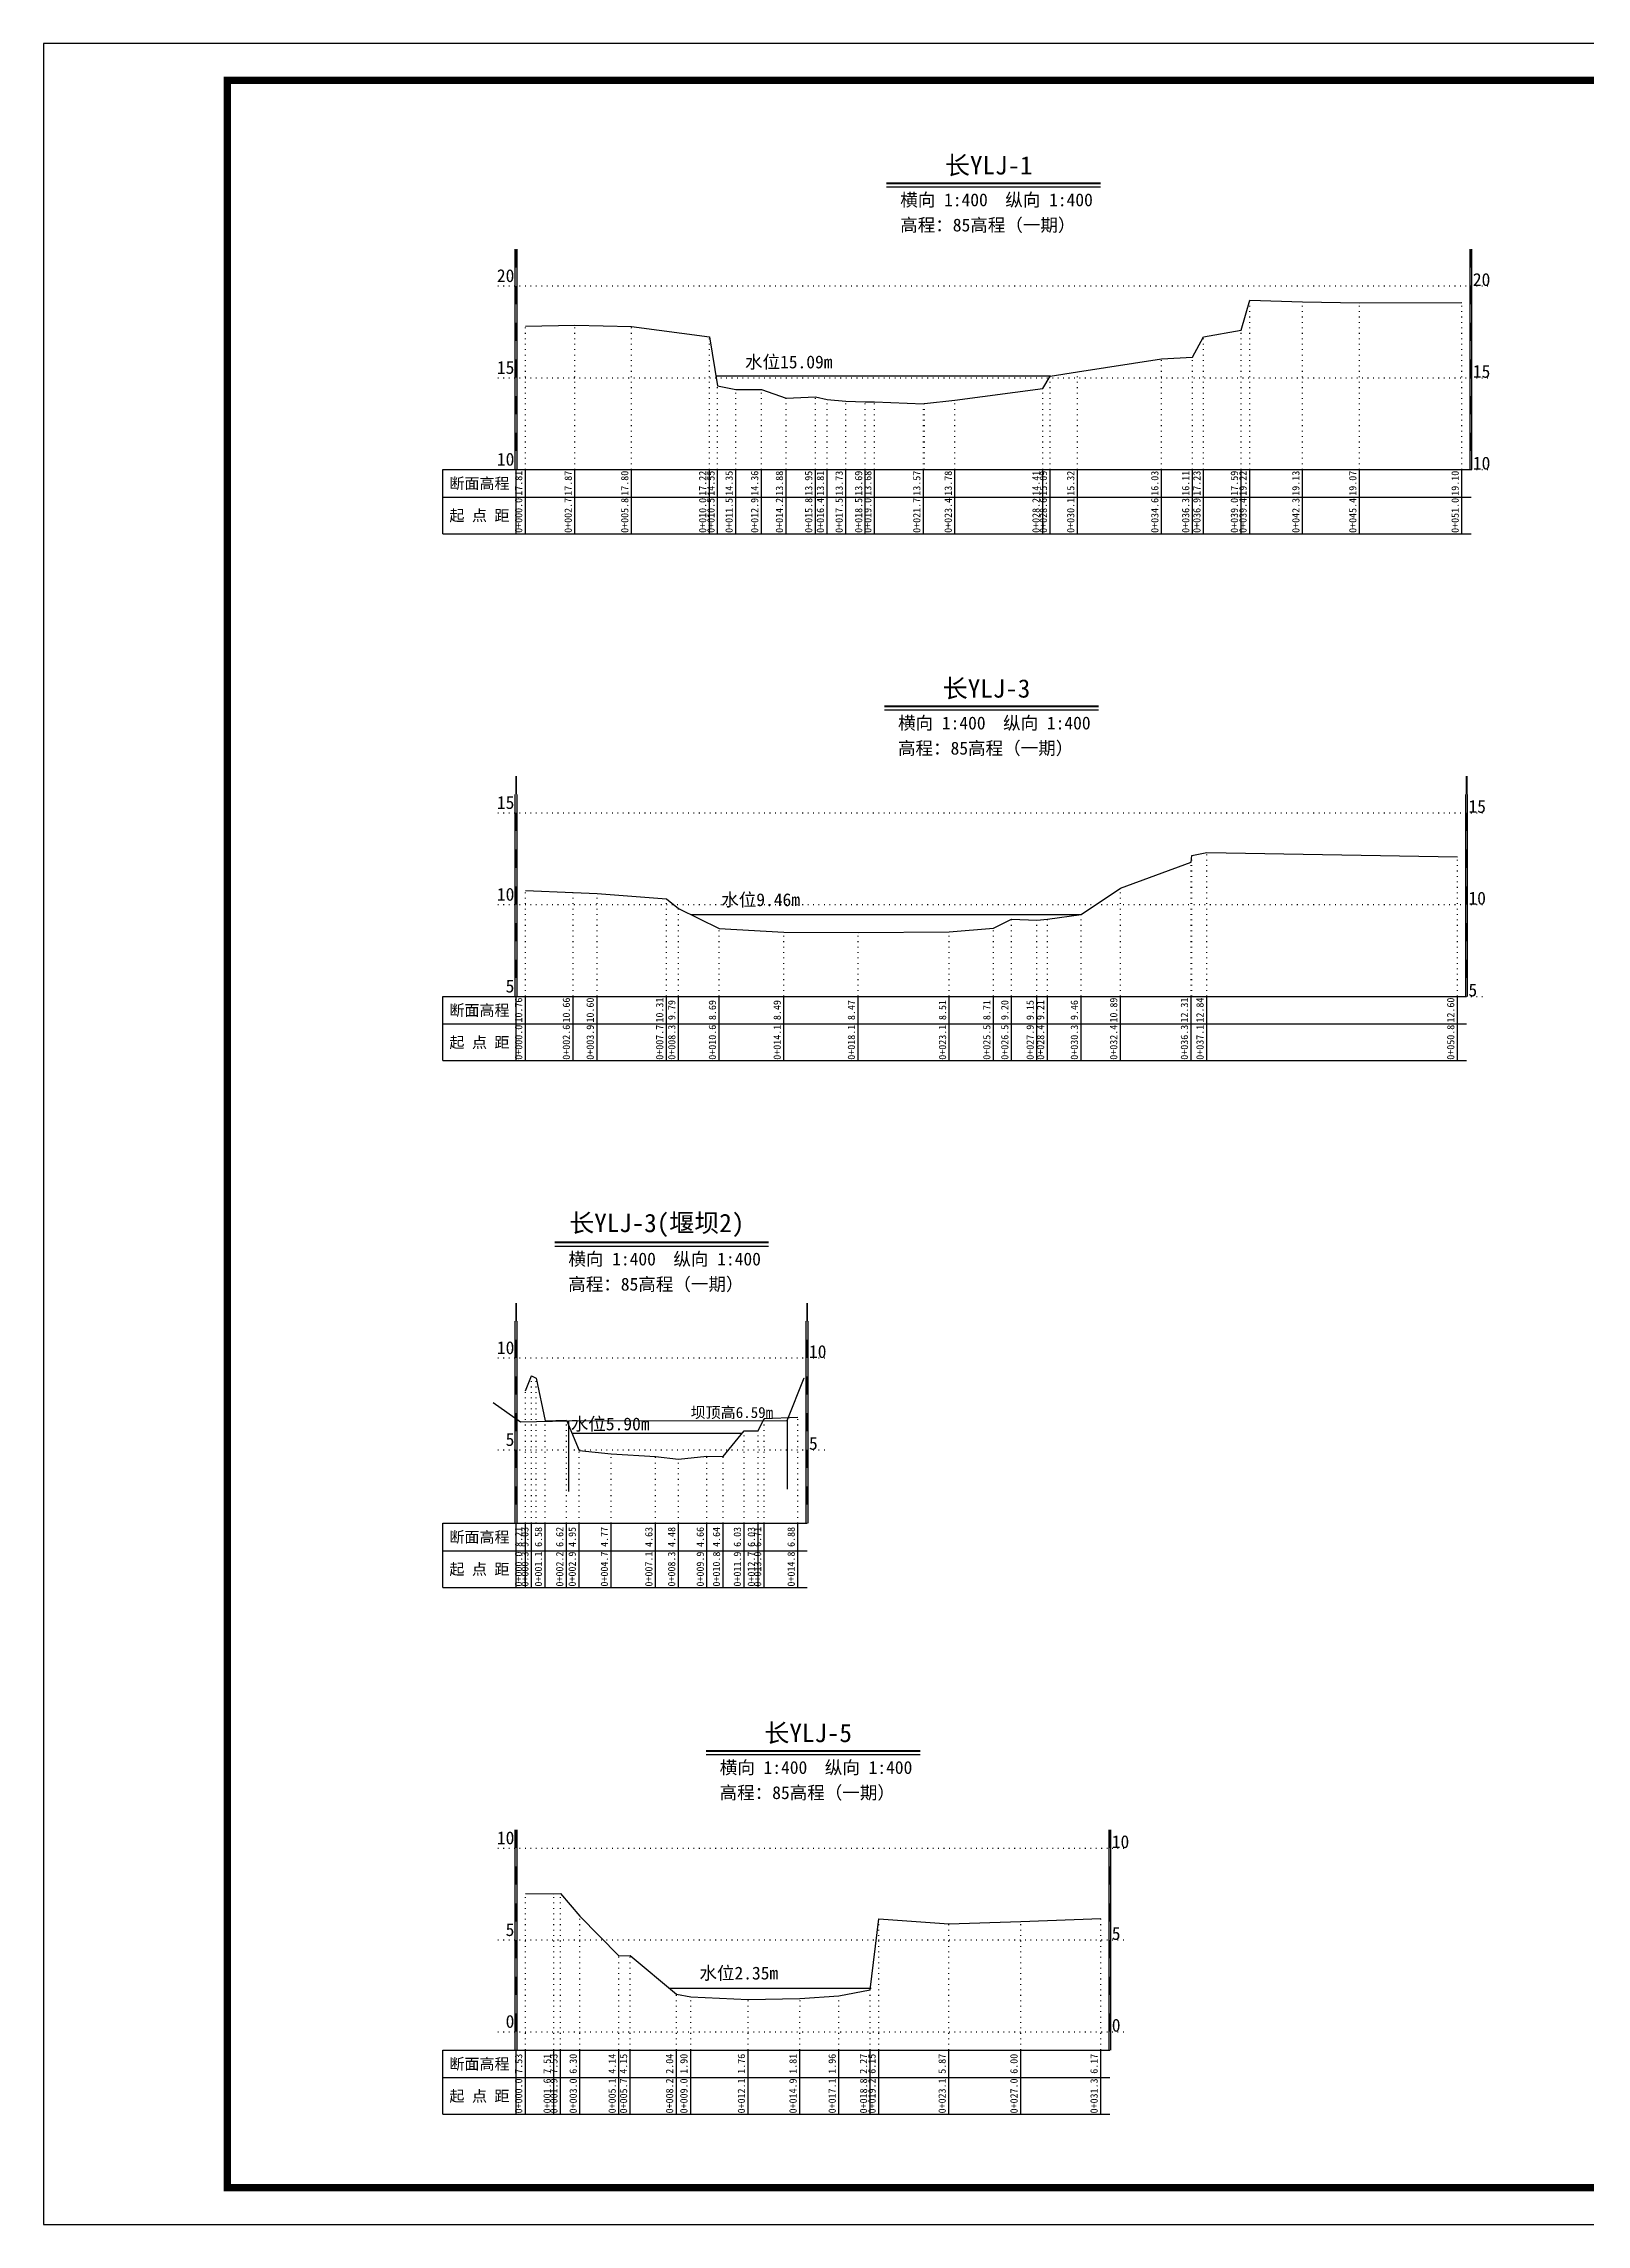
# Model space of a CAD drawing. Header units: millimetres. Extents: x 519117 to 519537, y 3371934 to 3372231.
# Drawn here: x 519116.5 to 519326.5, y 3371934.1 to 3372231.1 of the extents above; entities that cross this region are included whole.
import ezdxf
from ezdxf.enums import TextEntityAlignment as Align

# ---------------------------------------------------------------- set-up
doc = ezdxf.new("R2010")
doc.units = ezdxf.units.MM
doc.header["$LTSCALE"] = 0.4
doc.header["$MEASUREMENT"] = 0
doc.linetypes.add('X4', pattern=[1.6, 0, -1.6])
for name, color, linetype in [('DMX', 1, 'Continuous'), ('zdm1', 5, 'Continuous'), ('ZDMT5', 3, 'Continuous'), ('图层1', 4, 'Continuous'), ('图框', 7, 'Continuous'), ('堰坝', 7, 'Continuous'), ('断面名称', 5, 'Continuous'), ('比例尺', 3, 'Continuous')]:
    doc.layers.add(name, color=color, linetype=linetype)
doc.styles.add('HDM', font='仿宋_GB2312.ttf')

msp = doc.modelspace()

# ---------------------------------------------------------------- linework, layer by layer
at = {"linetype": 'Continuous'}
msp.add_line((519141.53, 3371939.06), (519531.53, 3371939.06), dxfattribs=at)
at = {"layer": 'DMX', "linetype": 'Continuous', "flags": 128}
for points in [[(519182.11, 3372192.59), (519188.86, 3372192.74), (519196.56, 3372192.56), (519207.16, 3372191.11), (519208.28, 3372184.44), (519210.76, 3372183.94), (519214.23, 3372183.96), (519217.61, 3372182.76), (519221.58, 3372182.94), (519223.18, 3372182.59), (519225.73, 3372182.39), (519228.38, 3372182.29), (519229.63, 3372182.26), (519236.31, 3372181.99), (519236.46, 3372182.06), (519240.58, 3372182.51), (519252.53, 3372184.09), (519253.53, 3372185.79), (519257.26, 3372186.36), (519268.71, 3372188.14), (519272.91, 3372188.34), (519274.43, 3372191.14), (519279.53, 3372192.04), (519280.71, 3372196.11), (519287.91, 3372195.89), (519295.66, 3372195.74), (519309.58, 3372195.81)], [(519182.11, 3372115.71), (519188.61, 3372115.46), (519191.86, 3372115.31), (519201.31, 3372114.59), (519202.96, 3372113.29), (519208.48, 3372110.54), (519217.31, 3372110.04), (519227.41, 3372109.99), (519239.81, 3372110.09), (519245.83, 3372110.59), (519248.28, 3372111.81), (519251.73, 3372111.69), (519253.16, 3372111.84), (519257.76, 3372112.46), (519263.11, 3372116.04), (519272.73, 3372119.59), (519272.83, 3372120.51), (519274.86, 3372120.91), (519308.98, 3372120.31)], [(519182.11, 3372047.59), (519182.96, 3372049.64), (519183.56, 3372049.29), (519184.81, 3372043.51), (519187.71, 3372043.61), (519189.41, 3372039.44), (519193.78, 3372038.99), (519199.83, 3372038.64), (519202.93, 3372038.26), (519206.83, 3372038.71), (519209.03, 3372038.66), (519211.88, 3372042.14), (519213.78, 3372042.14), (519214.63, 3372043.8), (519219.21, 3372044.02)], [(519182.11, 3371979.14), (519185.98, 3371979.09), (519186.91, 3371979.14), (519189.53, 3371976.06), (519194.83, 3371970.66), (519196.38, 3371970.69), (519202.66, 3371965.41), (519204.61, 3371965.07), (519212.43, 3371964.71), (519219.46, 3371964.84), (519224.78, 3371965.21), (519229.06, 3371965.99), (519230.21, 3371975.69), (519239.76, 3371974.99), (519249.53, 3371975.31), (519260.43, 3371975.74)]]:
    msp.add_lwpolyline(points, dxfattribs=at)
at = {"layer": 'zdm1', "linetype": 'Continuous'}
for p, q in [((519180.73, 3372173.06), (519180.73, 3372203.06)), ((519180.98, 3372173.06), (519180.98, 3372203.06)), ((519310.71, 3372173.06), (519310.71, 3372203.06)), ((519310.96, 3372173.06), (519310.96, 3372203.06)), ((519170.86, 3372173.06), (519182.11, 3372173.06)), ((519170.86, 3372164.31), (519170.86, 3372173.06)), ((519180.86, 3372164.31), (519180.86, 3372173.06)), ((519182.11, 3372173.06), (519310.83, 3372173.06)), ((519170.86, 3372169.31), (519310.83, 3372169.31)), ((519170.86, 3372164.31), (519310.83, 3372164.31)), ((519180.73, 3372101.31), (519180.73, 3372128.81)), ((519180.98, 3372101.31), (519180.98, 3372128.81)), ((519310.11, 3372101.31), (519310.11, 3372128.81)), ((519310.36, 3372101.31), (519310.36, 3372128.81)), ((519170.86, 3372101.31), (519182.11, 3372101.31)), ((519170.86, 3372092.56), (519170.86, 3372101.31)), ((519180.86, 3372092.56), (519180.86, 3372101.31)), ((519182.11, 3372101.31), (519310.23, 3372101.31)), ((519170.86, 3372097.56), (519310.23, 3372097.56)), ((519170.86, 3372092.56), (519310.23, 3372092.56)), ((519180.73, 3372029.56), (519180.73, 3372057.06)), ((519180.98, 3372029.56), (519180.98, 3372057.06)), ((519220.33, 3372029.56), (519220.33, 3372057.06)), ((519220.58, 3372029.56), (519220.58, 3372057.06)), ((519170.86, 3372029.56), (519182.11, 3372029.56)), ((519170.86, 3372020.81), (519170.86, 3372029.56)), ((519180.86, 3372020.81), (519180.86, 3372029.56)), ((519182.11, 3372029.56), (519220.46, 3372029.56)), ((519170.86, 3372025.81), (519220.46, 3372025.81)), ((519170.86, 3372020.81), (519220.46, 3372020.81)), ((519180.73, 3371957.81), (519180.73, 3371987.81)), ((519180.98, 3371957.81), (519180.98, 3371987.81)), ((519261.56, 3371957.81), (519261.56, 3371987.81)), ((519261.81, 3371957.81), (519261.81, 3371987.81)), ((519170.86, 3371957.81), (519182.11, 3371957.81)), ((519170.86, 3371949.06), (519170.86, 3371957.81)), ((519180.86, 3371949.06), (519180.86, 3371957.81)), ((519182.11, 3371957.81), (519261.68, 3371957.81)), ((519170.86, 3371954.06), (519261.68, 3371954.06)), ((519170.86, 3371949.06), (519261.68, 3371949.06))]:
    msp.add_line(p, q, dxfattribs=at)
at = {"layer": 'zdm1', "linetype": 'X4'}
for p, q in [((519178.36, 3372198.06), (519313.33, 3372198.06)), ((519178.36, 3372185.56), (519313.33, 3372185.56)), ((519178.36, 3372173.06), (519313.33, 3372173.06)), ((519178.36, 3372126.31), (519312.73, 3372126.31)), ((519178.36, 3372113.81), (519312.73, 3372113.81)), ((519178.36, 3372101.31), (519312.73, 3372101.31)), ((519178.36, 3372052.06), (519222.96, 3372052.06)), ((519178.36, 3372039.56), (519222.96, 3372039.56)), ((519178.36, 3371985.31), (519264.18, 3371985.31)), ((519178.36, 3371972.81), (519264.18, 3371972.81)), ((519178.36, 3371960.31), (519264.18, 3371960.31))]:
    msp.add_line(p, q, dxfattribs=at)
at = {"layer": 'zdm1', "linetype": 'Continuous', "const_width": 0.25, "flags": 128}
for points in [[(519180.86, 3372200.56), (519180.86, 3372203.06)], [(519310.83, 3372200.56), (519310.83, 3372203.06)], [(519180.86, 3372195.56), (519180.86, 3372198.06)], [(519310.83, 3372195.56), (519310.83, 3372198.06)], [(519180.86, 3372190.56), (519180.86, 3372193.06)], [(519310.83, 3372190.56), (519310.83, 3372193.06)], [(519180.86, 3372185.56), (519180.86, 3372188.06)], [(519310.83, 3372185.56), (519310.83, 3372188.06)], [(519180.86, 3372180.56), (519180.86, 3372183.06)], [(519310.83, 3372180.56), (519310.83, 3372183.06)], [(519180.86, 3372175.56), (519180.86, 3372178.06)], [(519310.83, 3372175.56), (519310.83, 3372178.06)], [(519180.86, 3372128.81), (519180.86, 3372131.31)], [(519310.23, 3372128.81), (519310.23, 3372131.31)], [(519180.86, 3372123.81), (519180.86, 3372126.31)], [(519310.23, 3372123.81), (519310.23, 3372126.31)], [(519180.86, 3372118.81), (519180.86, 3372121.31)], [(519310.23, 3372118.81), (519310.23, 3372121.31)], [(519180.86, 3372113.81), (519180.86, 3372116.31)], [(519310.23, 3372113.81), (519310.23, 3372116.31)], [(519180.86, 3372108.81), (519180.86, 3372111.31)], [(519310.23, 3372108.81), (519310.23, 3372111.31)], [(519180.86, 3372103.81), (519180.86, 3372106.31)], [(519310.23, 3372103.81), (519310.23, 3372106.31)], [(519180.86, 3372057.06), (519180.86, 3372059.56)], [(519220.46, 3372057.06), (519220.46, 3372059.56)], [(519180.86, 3372052.06), (519180.86, 3372054.56)], [(519220.46, 3372052.06), (519220.46, 3372054.56)], [(519180.86, 3372047.06), (519180.86, 3372049.56)], [(519220.46, 3372047.06), (519220.46, 3372049.56)], [(519180.86, 3372042.06), (519180.86, 3372044.56)], [(519220.46, 3372042.06), (519220.46, 3372044.56)], [(519180.86, 3372037.06), (519180.86, 3372039.56)], [(519220.46, 3372037.06), (519220.46, 3372039.56)], [(519180.86, 3372032.06), (519180.86, 3372034.56)], [(519220.46, 3372032.06), (519220.46, 3372034.56)], [(519180.86, 3371985.31), (519180.86, 3371987.81)], [(519261.68, 3371985.31), (519261.68, 3371987.81)], [(519180.86, 3371980.31), (519180.86, 3371982.81)], [(519261.68, 3371980.31), (519261.68, 3371982.81)], [(519180.86, 3371975.31), (519180.86, 3371977.81)], [(519261.68, 3371975.31), (519261.68, 3371977.81)], [(519180.86, 3371970.31), (519180.86, 3371972.81)], [(519261.68, 3371970.31), (519261.68, 3371972.81)], [(519180.86, 3371965.31), (519180.86, 3371967.81)], [(519261.68, 3371965.31), (519261.68, 3371967.81)], [(519180.86, 3371960.31), (519180.86, 3371962.81)], [(519261.68, 3371960.31), (519261.68, 3371962.81)]]:
    msp.add_lwpolyline(points, dxfattribs=at)
at = {"layer": 'ZDMT5', "linetype": 'X4'}
for p, q in [((519280.71, 3372173.06), (519280.71, 3372196.11)), ((519287.91, 3372173.06), (519287.91, 3372195.89)), ((519295.66, 3372173.06), (519295.66, 3372195.74)), ((519309.58, 3372173.06), (519309.58, 3372195.81)), ((519182.11, 3372173.06), (519182.11, 3372192.59)), ((519188.86, 3372173.06), (519188.86, 3372192.74)), ((519196.56, 3372173.06), (519196.56, 3372192.56)), ((519279.53, 3372173.06), (519279.53, 3372192.04)), ((519207.16, 3372173.06), (519207.16, 3372191.11)), ((519274.43, 3372173.06), (519274.43, 3372191.14)), ((519253.53, 3372173.06), (519253.53, 3372185.79)), ((519257.26, 3372173.06), (519257.26, 3372186.36)), ((519268.71, 3372173.06), (519268.71, 3372188.14)), ((519272.91, 3372173.06), (519272.91, 3372188.34)), ((519208.28, 3372173.06), (519208.28, 3372184.44)), ((519210.76, 3372173.06), (519210.76, 3372183.94)), ((519214.23, 3372173.06), (519214.23, 3372183.96)), ((519217.61, 3372173.06), (519217.61, 3372182.76)), ((519221.58, 3372173.06), (519221.58, 3372182.94)), ((519223.18, 3372173.06), (519223.18, 3372182.59)), ((519252.53, 3372173.06), (519252.53, 3372184.09)), ((519225.73, 3372173.06), (519225.73, 3372182.39)), ((519228.38, 3372173.06), (519228.38, 3372182.29)), ((519229.63, 3372173.06), (519229.63, 3372182.26)), ((519236.31, 3372173.06), (519236.31, 3372181.99)), ((519236.46, 3372173.06), (519236.46, 3372182.06)), ((519240.58, 3372173.06), (519240.58, 3372182.51)), ((519272.83, 3372101.31), (519272.83, 3372120.51)), ((519274.86, 3372101.31), (519274.86, 3372120.91)), ((519308.98, 3372101.31), (519308.98, 3372120.31)), ((519272.73, 3372101.31), (519272.73, 3372119.59)), ((519182.11, 3372101.31), (519182.11, 3372115.71)), ((519188.61, 3372101.31), (519188.61, 3372115.46)), ((519191.86, 3372101.31), (519191.86, 3372115.31)), ((519201.31, 3372101.31), (519201.31, 3372114.59)), ((519263.11, 3372101.31), (519263.11, 3372116.04)), ((519202.96, 3372101.31), (519202.96, 3372113.29)), ((519248.28, 3372101.31), (519248.28, 3372111.81)), ((519251.73, 3372101.31), (519251.73, 3372111.69)), ((519253.16, 3372101.31), (519253.16, 3372111.84)), ((519257.76, 3372101.31), (519257.76, 3372112.46)), ((519208.48, 3372101.31), (519208.48, 3372110.54)), ((519217.31, 3372101.31), (519217.31, 3372110.04)), ((519227.41, 3372101.31), (519227.41, 3372109.99)), ((519239.81, 3372101.31), (519239.81, 3372110.09)), ((519245.83, 3372101.31), (519245.83, 3372110.59)), ((519182.96, 3372029.56), (519182.96, 3372049.64)), ((519183.56, 3372029.56), (519183.56, 3372049.29)), ((519182.11, 3372029.56), (519182.11, 3372047.59)), ((519184.81, 3372029.56), (519184.81, 3372043.51)), ((519187.71, 3372029.56), (519187.71, 3372043.61)), ((519214.63, 3372029.56), (519214.63, 3372043.8)), ((519219.21, 3372029.56), (519219.21, 3372044.02)), ((519211.88, 3372029.56), (519211.88, 3372042.14)), ((519213.78, 3372029.56), (519213.78, 3372042.14)), ((519189.41, 3372029.56), (519189.41, 3372039.44)), ((519193.78, 3372029.56), (519193.78, 3372038.99)), ((519199.83, 3372029.56), (519199.83, 3372038.64)), ((519202.93, 3372029.56), (519202.93, 3372038.26)), ((519206.83, 3372029.56), (519206.83, 3372038.71)), ((519209.03, 3372029.56), (519209.03, 3372038.66)), ((519214.63, 3372029.56), (519214.63, 3372039.84)), ((519219.21, 3372029.56), (519219.21, 3372039.26)), ((519182.11, 3371957.81), (519182.11, 3371979.14)), ((519185.98, 3371957.81), (519185.98, 3371979.09)), ((519186.91, 3371957.81), (519186.91, 3371979.14)), ((519189.53, 3371957.81), (519189.53, 3371976.06)), ((519230.21, 3371957.81), (519230.21, 3371975.69)), ((519239.76, 3371957.81), (519239.76, 3371974.99)), ((519249.53, 3371957.81), (519249.53, 3371975.31)), ((519260.43, 3371957.81), (519260.43, 3371975.74)), ((519194.83, 3371957.81), (519194.83, 3371970.66)), ((519196.38, 3371957.81), (519196.38, 3371970.69)), ((519229.06, 3371957.81), (519229.06, 3371965.99)), ((519202.66, 3371957.81), (519202.66, 3371965.41)), ((519204.61, 3371957.81), (519204.61, 3371965.07)), ((519212.43, 3371957.81), (519212.43, 3371964.71)), ((519219.46, 3371957.81), (519219.5, 3371964.85)), ((519224.78, 3371957.81), (519224.78, 3371965.21))]:
    msp.add_line(p, q, dxfattribs=at)
at = {"layer": 'ZDMT5', "linetype": 'Continuous'}
for p, q in [((519182.11, 3372164.31), (519182.11, 3372173.06)), ((519188.86, 3372164.31), (519188.86, 3372173.06)), ((519196.56, 3372164.31), (519196.56, 3372173.06)), ((519207.16, 3372164.31), (519207.16, 3372173.06)), ((519208.28, 3372164.31), (519208.28, 3372173.06)), ((519210.76, 3372164.31), (519210.76, 3372173.06)), ((519214.23, 3372164.31), (519214.23, 3372173.06)), ((519217.61, 3372164.31), (519217.61, 3372173.06)), ((519221.58, 3372164.31), (519221.58, 3372173.06)), ((519223.18, 3372164.31), (519223.18, 3372173.06)), ((519225.73, 3372164.31), (519225.73, 3372173.06)), ((519228.38, 3372164.31), (519228.38, 3372173.06)), ((519229.63, 3372164.31), (519229.63, 3372173.06)), ((519236.31, 3372164.31), (519236.31, 3372173.06)), ((519240.58, 3372164.31), (519240.58, 3372173.06)), ((519252.53, 3372164.31), (519252.53, 3372173.06)), ((519253.53, 3372164.31), (519253.53, 3372173.06)), ((519257.26, 3372164.31), (519257.26, 3372173.06)), ((519268.71, 3372164.31), (519268.71, 3372173.06)), ((519272.91, 3372164.31), (519272.91, 3372173.06)), ((519274.43, 3372164.31), (519274.43, 3372173.06)), ((519279.53, 3372164.31), (519279.53, 3372173.06)), ((519280.71, 3372164.31), (519280.71, 3372173.06)), ((519287.91, 3372164.31), (519287.91, 3372173.06)), ((519295.66, 3372164.31), (519295.66, 3372173.06)), ((519309.58, 3372164.31), (519309.58, 3372173.06)), ((519182.11, 3372092.56), (519182.11, 3372101.31)), ((519188.61, 3372092.56), (519188.61, 3372101.31)), ((519191.86, 3372092.56), (519191.86, 3372101.31)), ((519201.31, 3372092.56), (519201.31, 3372101.31)), ((519202.96, 3372092.56), (519202.96, 3372101.31)), ((519208.48, 3372092.56), (519208.48, 3372101.31)), ((519217.31, 3372092.56), (519217.31, 3372101.31)), ((519227.41, 3372092.56), (519227.41, 3372101.31)), ((519239.81, 3372092.56), (519239.81, 3372101.31)), ((519245.83, 3372092.56), (519245.83, 3372101.31)), ((519248.28, 3372092.56), (519248.28, 3372101.31)), ((519251.73, 3372092.56), (519251.73, 3372101.31)), ((519253.16, 3372092.56), (519253.16, 3372101.31)), ((519257.76, 3372092.56), (519257.76, 3372101.31)), ((519263.11, 3372092.56), (519263.11, 3372101.31)), ((519272.73, 3372092.56), (519272.73, 3372101.31)), ((519274.86, 3372092.56), (519274.86, 3372101.31)), ((519308.98, 3372092.56), (519308.98, 3372101.31)), ((519182.11, 3372020.81), (519182.11, 3372029.56)), ((519182.96, 3372020.81), (519182.96, 3372029.56)), ((519184.81, 3372020.81), (519184.81, 3372029.56)), ((519187.71, 3372020.81), (519187.71, 3372029.56)), ((519189.41, 3372020.81), (519189.41, 3372029.56)), ((519193.78, 3372020.81), (519193.78, 3372029.56)), ((519199.83, 3372020.81), (519199.83, 3372029.56)), ((519202.93, 3372020.81), (519202.93, 3372029.56)), ((519206.83, 3372020.81), (519206.83, 3372029.56)), ((519209.03, 3372020.81), (519209.03, 3372029.56)), ((519211.88, 3372020.81), (519211.88, 3372029.56)), ((519213.78, 3372020.81), (519213.78, 3372029.56)), ((519214.63, 3372020.81), (519214.63, 3372029.56)), ((519214.63, 3372020.81), (519214.63, 3372029.56)), ((519219.21, 3372020.81), (519219.21, 3372029.56)), ((519219.21, 3372020.81), (519219.21, 3372029.56)), ((519182.11, 3371949.06), (519182.11, 3371957.81)), ((519185.98, 3371949.06), (519185.98, 3371957.81)), ((519186.91, 3371949.06), (519186.91, 3371957.81)), ((519189.53, 3371949.06), (519189.53, 3371957.81)), ((519194.83, 3371949.06), (519194.83, 3371957.81)), ((519196.38, 3371949.06), (519196.38, 3371957.81)), ((519202.66, 3371949.06), (519202.66, 3371957.81)), ((519204.61, 3371949.06), (519204.61, 3371957.81)), ((519212.43, 3371949.06), (519212.43, 3371957.81)), ((519219.46, 3371949.06), (519219.46, 3371957.81)), ((519224.78, 3371949.06), (519224.78, 3371957.81)), ((519229.06, 3371949.06), (519229.06, 3371957.81)), ((519230.21, 3371949.06), (519230.21, 3371957.81)), ((519239.76, 3371949.06), (519239.76, 3371957.81)), ((519249.53, 3371949.06), (519249.53, 3371957.81)), ((519260.43, 3371949.06), (519260.43, 3371957.81))]:
    msp.add_line(p, q, dxfattribs=at)
at = {"layer": '图层1', "color": 6, "linetype": 'Continuous', "flags": 128}
for points in [[(519208.05, 3372185.8), (519253.58, 3372185.8)], [(519204.61, 3372112.47), (519257.76, 3372112.47)], [(519188.44, 3372041.81), (519211.62, 3372041.81)], [(519229.16, 3371966.2), (519201.73, 3371966.2)]]:
    msp.add_lwpolyline(points, dxfattribs=at)
at = {"layer": '图框', "flags": 128}
msp.add_lwpolyline([(519116.53, 3371934.06), (519536.53, 3371934.06), (519536.53, 3372231.06), (519116.53, 3372231.06)], close=True, dxfattribs=at)
at = {"layer": '图框', "const_width": 1, "flags": 128}
msp.add_lwpolyline([(519141.53, 3371939.06), (519531.53, 3371939.06), (519531.53, 3372226.06), (519141.53, 3372226.06)], close=True, dxfattribs=at)
at = {"layer": '堰坝', "linetype": 'Continuous', "flags": 128}
for points in [[(519177.73, 3372046.01), (519181.46, 3372043.36), (519188, 3372043.51), (519217.76, 3372043.54), (519220.07, 3372049.36), (519220.07, 3372049.36)], [(519188, 3372043.51), (519188, 3372033.89)], [(519217.76, 3372043.54), (519217.76, 3372034.21)]]:
    msp.add_lwpolyline(points, dxfattribs=at)
at = {"layer": '比例尺', "color": 3, "linetype": 'Continuous', "lineweight": 40}
for p, q in [((519231.28, 3372212.06), (519260.41, 3372212.06)), ((519230.98, 3372140.81), (519260.11, 3372140.81)), ((519186.1, 3372067.81), (519215.22, 3372067.81)), ((519206.71, 3371998.56), (519235.83, 3371998.56))]:
    msp.add_line(p, q, dxfattribs=at)
at = {"layer": '比例尺', "color": 3, "linetype": 'Continuous'}
for p, q in [((519231.28, 3372211.56), (519260.41, 3372211.56)), ((519230.98, 3372140.31), (519260.11, 3372140.31)), ((519186.1, 3372067.31), (519215.22, 3372067.31)), ((519206.71, 3371998.06), (519235.83, 3371998.06))]:
    msp.add_line(p, q, dxfattribs=at)

# ---------------------------------------------------------------- texts
at = {"layer": 'zdm1', "linetype": 'Continuous', "style": 'HDM'}
for s, p in [('20', (519180.61, 3372198.06)), ('15', (519180.61, 3372185.56)), ('10', (519180.61, 3372173.06)), ('15', (519180.61, 3372126.31)), ('10', (519180.61, 3372113.81)), ('5', (519180.61, 3372101.31)), ('10', (519180.61, 3372052.06)), ('5', (519180.61, 3372039.56)), ('10', (519180.61, 3371985.31)), ('5', (519180.61, 3371972.81)), ('0', (519180.61, 3371960.31))]:
    msp.add_text(s, height=1.75, dxfattribs=at).set_placement(p, align=Align.BOTTOM_RIGHT)
for s, p in [('20', (519311.08, 3372198.06)), ('15', (519311.08, 3372185.56)), ('10', (519311.08, 3372173.06)), ('15', (519310.48, 3372126.31)), ('10', (519310.48, 3372113.81)), ('5', (519310.48, 3372101.31)), ('10', (519220.71, 3372052.06)), ('5', (519220.71, 3372039.56)), ('10', (519261.93, 3371985.31)), ('5', (519261.93, 3371972.81)), ('0', (519261.93, 3371960.31))]:
    msp.add_text(s, height=1.75, dxfattribs=at).set_placement(p)
for s, p in [('断面高程', (519175.86, 3372171.19)), ('起 点 距', (519175.86, 3372166.81)), ('断面高程', (519175.86, 3372099.44)), ('起 点 距', (519175.86, 3372095.06)), ('断面高程', (519175.86, 3372027.69)), ('起 点 距', (519175.86, 3372023.31)), ('断面高程', (519175.86, 3371955.94)), ('起 点 距', (519175.86, 3371951.56))]:
    msp.add_text(s, height=1.5, dxfattribs=at).set_placement(p, align=Align.MIDDLE)
at = {"layer": 'ZDMT5', "linetype": 'Continuous', "style": 'HDM'}
for s, p in [('17.81', (519181.98, 3372171.19)), ('17.87', (519188.73, 3372171.19)), ('17.80', (519196.43, 3372171.19)), ('17.22', (519207.03, 3372171.19)), ('14.55', (519208.16, 3372171.19)), ('14.35', (519210.63, 3372171.19)), ('14.36', (519214.11, 3372171.19)), ('13.88', (519217.48, 3372171.19)), ('13.95', (519221.46, 3372171.19)), ('13.81', (519223.06, 3372171.19)), ('13.73', (519225.61, 3372171.19)), ('13.69', (519228.26, 3372171.19)), ('13.68', (519229.51, 3372171.19)), ('13.57', (519236.18, 3372171.19)), ('13.78', (519240.46, 3372171.19)), ('14.41', (519252.41, 3372171.19)), ('15.09', (519253.41, 3372171.19)), ('15.32', (519257.13, 3372171.19)), ('16.03', (519268.58, 3372171.19)), ('16.11', (519272.78, 3372171.19)), ('17.23', (519274.31, 3372171.19)), ('17.59', (519279.41, 3372171.19)), ('19.22', (519280.58, 3372171.19)), ('19.13', (519287.78, 3372171.19)), ('19.07', (519295.53, 3372171.19)), ('19.10', (519309.46, 3372171.19)), ('0+000.0', (519181.98, 3372166.81)), ('0+002.7', (519188.73, 3372166.81)), ('0+005.8', (519196.43, 3372166.81)), ('0+010.0', (519207.03, 3372166.81)), ('0+010.5', (519208.16, 3372166.81)), ('0+011.5', (519210.63, 3372166.81)), ('0+012.9', (519214.11, 3372166.81)), ('0+014.2', (519217.48, 3372166.81)), ('0+015.8', (519221.46, 3372166.81)), ('0+016.4', (519223.06, 3372166.81)), ('0+017.5', (519225.61, 3372166.81)), ('0+018.5', (519228.26, 3372166.81)), ('0+019.0', (519229.51, 3372166.81)), ('0+021.7', (519236.18, 3372166.81)), ('0+023.4', (519240.46, 3372166.81)), ('0+028.2', (519252.41, 3372166.81)), ('0+028.6', (519253.41, 3372166.81)), ('0+030.1', (519257.13, 3372166.81)), ('0+034.6', (519268.58, 3372166.81)), ('0+036.3', (519272.78, 3372166.81)), ('0+036.9', (519274.31, 3372166.81)), ('0+039.0', (519279.41, 3372166.81)), ('0+039.4', (519280.58, 3372166.81)), ('0+042.3', (519287.78, 3372166.81)), ('0+045.4', (519295.53, 3372166.81)), ('0+051.0', (519309.46, 3372166.81)), ('10.76', (519181.98, 3372099.44)), ('10.66', (519188.48, 3372099.44)), ('10.60', (519191.73, 3372099.44)), ('10.31', (519201.18, 3372099.44)), ('9.79', (519202.83, 3372099.44)), ('8.69', (519208.36, 3372099.44)), ('8.49', (519217.18, 3372099.44)), ('8.47', (519227.28, 3372099.44)), ('8.51', (519239.68, 3372099.44)), ('8.71', (519245.71, 3372099.44)), ('9.20', (519248.16, 3372099.44)), ('9.15', (519251.61, 3372099.44)), ('9.21', (519253.03, 3372099.44)), ('9.46', (519257.63, 3372099.44)), ('10.89', (519262.98, 3372099.44)), ('12.31', (519272.61, 3372099.44)), ('12.84', (519274.73, 3372099.44)), ('12.60', (519308.86, 3372099.44)), ('0+000.0', (519181.98, 3372095.06)), ('0+002.6', (519188.48, 3372095.06)), ('0+003.9', (519191.73, 3372095.06)), ('0+007.7', (519201.18, 3372095.06)), ('0+008.3', (519202.83, 3372095.06)), ('0+010.6', (519208.36, 3372095.06)), ('0+014.1', (519217.18, 3372095.06)), ('0+018.1', (519227.28, 3372095.06)), ('0+023.1', (519239.68, 3372095.06)), ('0+025.5', (519245.71, 3372095.06)), ('0+026.5', (519248.16, 3372095.06)), ('0+027.9', (519251.61, 3372095.06)), ('0+028.4', (519253.03, 3372095.06)), ('0+030.3', (519257.63, 3372095.06)), ('0+032.4', (519262.98, 3372095.06)), ('0+036.3', (519272.61, 3372095.06)), ('0+037.1', (519274.73, 3372095.06)), ('0+050.8', (519308.86, 3372095.06)), ('8.21', (519181.98, 3372027.69)), ('9.03', (519182.83, 3372027.69)), ('6.58', (519184.68, 3372027.69)), ('6.62', (519187.58, 3372027.69)), ('4.95', (519189.28, 3372027.69)), ('4.77', (519193.66, 3372027.69)), ('4.63', (519199.71, 3372027.69)), ('4.48', (519202.81, 3372027.69)), ('4.66', (519206.71, 3372027.69)), ('4.64', (519208.91, 3372027.69)), ('6.03', (519211.76, 3372027.69)), ('6.03', (519213.66, 3372027.69)), ('6.71', (519214.51, 3372027.69)), ('6.88', (519219.08, 3372027.69)), ('0+000.0', (519181.98, 3372023.31)), ('0+000.3', (519182.83, 3372023.31)), ('0+001.1', (519184.68, 3372023.31)), ('0+002.2', (519187.58, 3372023.31)), ('0+002.9', (519189.28, 3372023.31)), ('0+004.7', (519193.66, 3372023.31)), ('0+007.1', (519199.71, 3372023.31)), ('0+008.3', (519202.81, 3372023.31)), ('0+009.9', (519206.71, 3372023.31)), ('0+010.8', (519208.91, 3372023.31)), ('0+011.9', (519211.76, 3372023.31)), ('0+012.7', (519213.66, 3372023.31)), ('0+013.0', (519214.51, 3372023.31)), ('0+013.0', (519214.51, 3372023.31)), ('0+014.8', (519219.08, 3372023.31)), ('0+014.8', (519219.08, 3372023.31)), ('7.53', (519181.98, 3371955.94)), ('7.51', (519185.86, 3371955.94)), ('7.53', (519186.78, 3371955.94)), ('6.30', (519189.41, 3371955.94)), ('4.14', (519194.71, 3371955.94)), ('4.15', (519196.26, 3371955.94)), ('2.04', (519202.53, 3371955.94)), ('1.90', (519204.48, 3371955.94)), ('1.76', (519212.31, 3371955.94)), ('1.81', (519219.33, 3371955.94)), ('1.96', (519224.66, 3371955.94)), ('2.27', (519228.93, 3371955.94)), ('6.15', (519230.08, 3371955.94)), ('5.87', (519239.63, 3371955.94)), ('6.00', (519249.41, 3371955.94)), ('6.17', (519260.31, 3371955.94)), ('0+000.0', (519181.98, 3371951.56)), ('0+001.6', (519185.86, 3371951.56)), ('0+001.9', (519186.78, 3371951.56)), ('0+003.0', (519189.41, 3371951.56)), ('0+005.1', (519194.71, 3371951.56)), ('0+005.7', (519196.26, 3371951.56)), ('0+008.2', (519202.53, 3371951.56)), ('0+009.0', (519204.48, 3371951.56)), ('0+012.1', (519212.31, 3371951.56)), ('0+014.9', (519219.33, 3371951.56)), ('0+017.1', (519224.66, 3371951.56)), ('0+018.8', (519228.93, 3371951.56)), ('0+019.2', (519230.08, 3371951.56)), ('0+023.1', (519239.63, 3371951.56)), ('0+027.0', (519249.41, 3371951.56)), ('0+031.3', (519260.31, 3371951.56))]:
    msp.add_text(s, height=1, rotation=90, dxfattribs=at).set_placement(p, align=Align.BOTTOM_CENTER)
at = {"layer": '图层1', "color": 6, "linetype": 'Continuous', "style": 'HDM'}
for s, p in [('水位15.09m', (519217.96, 3372187.75)), ('水位9.46m', (519214.13, 3372114.51)), ('水位5.90m', (519193.65, 3372043.12)), ('水位2.35m', (519211.16, 3371968.33))]:
    msp.add_text(s, height=1.75, dxfattribs=at).set_placement(p, align=Align.MIDDLE)
at = {"layer": '堰坝', "color": 11, "linetype": 'Continuous', "style": 'HDM'}
msp.add_text('坝顶高6.59m', height=1.5, dxfattribs=at).set_placement((519210.22, 3372044.67), align=Align.MIDDLE)
at = {"layer": '断面名称', "color": 5, "linetype": 'Continuous', "style": 'HDM'}
for s, p in [('长YLJ-1', (519245.18, 3372214.54)), ('长YLJ-3', (519244.88, 3372143.29)), ('长YLJ-3(堰坝2)', (519199.99, 3372070.29)), ('长YLJ-5', (519220.6, 3372001.04))]:
    msp.add_text(s, height=2.5, dxfattribs=at).set_placement(p, align=Align.MIDDLE)
at = {"layer": '比例尺', "color": 3, "linetype": 'Continuous', "style": 'HDM'}
for s, p in [('横向 1:400  纵向 1:400', (519259.35, 3372208.39)), ('高程：85高程（一期）', (519256.99, 3372204.96)), ('横向 1:400  纵向 1:400', (519259.05, 3372137.14)), ('高程：85高程（一期）', (519256.69, 3372133.71)), ('横向 1:400  纵向 1:400', (519214.17, 3372064.14)), ('高程：85高程（一期）', (519211.8, 3372060.71)), ('横向 1:400  纵向 1:400', (519234.78, 3371994.89)), ('高程：85高程（一期）', (519232.41, 3371991.46))]:
    msp.add_text(s, height=1.75, dxfattribs=at).set_placement(p, align=Align.BOTTOM_RIGHT)

doc.saveas('drawing.dxf')
